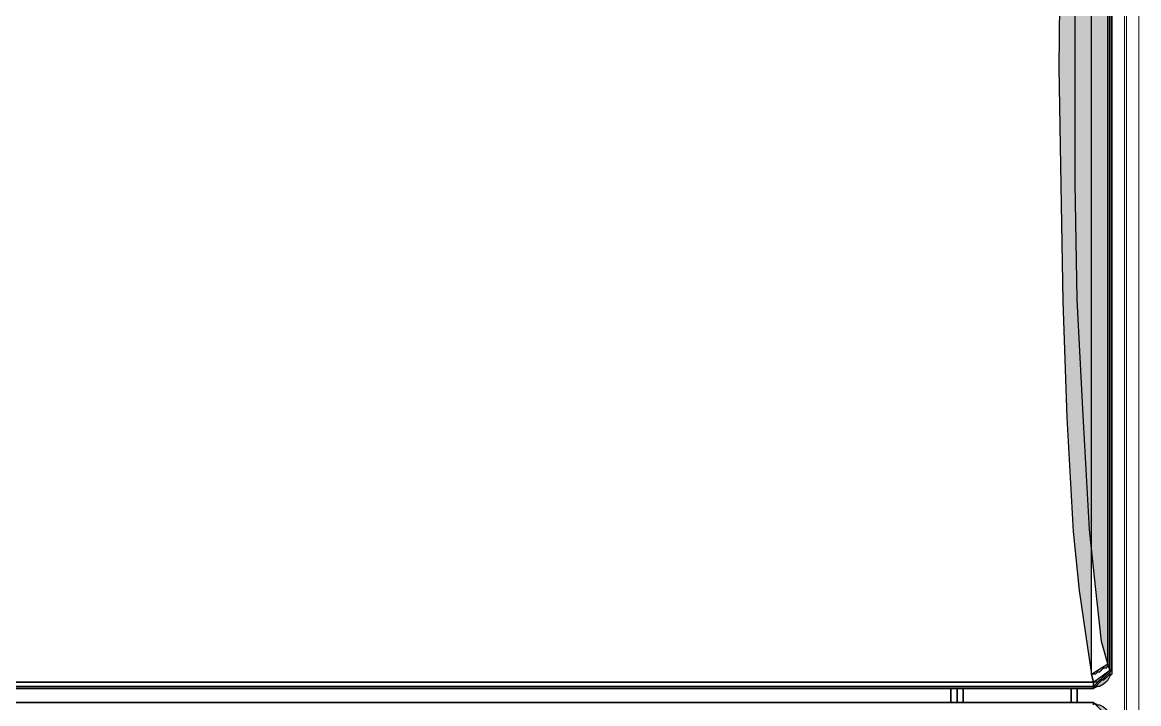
# Model space of a CAD drawing. Header units: centimetres. Extents: x -13.9 to -5.4, y -6.1 to 6.1.
# Drawn here: x -9.618 to -7.684, y -1.206 to -0.026 of the extents above; entities that cross this region are included whole.
import ezdxf

# ---------------------------------------------------------------- set-up
doc = ezdxf.new("R2010")
doc.units = ezdxf.units.CM
doc.header["$MEASUREMENT"] = 0
doc.layers.add('Camada 1', color=7, linetype='Continuous')

msp = doc.modelspace()

# ---------------------------------------------------------------- hatches: boundary and pattern name
at = {"layer": 'Camada 1', "true_color": 0x5b5b5b}
h = msp.add_hatch(color=251, dxfattribs=at)
edge = h.paths.add_edge_path()
edge.add_spline(control_points=[(-7.76569, -1.15498), (-7.76569, -1.15498), (-7.77274, -1.10911), (-7.77274, -1.10911), (-7.77274, -1.10911), (-7.78685, -1.01034), (-7.78685, -1.01034), (-7.78685, -1.01034), (-7.79744, -0.90803), (-7.79744, -0.90803), (-7.79744, -0.90803), (-7.80802, -0.71048), (-7.80802, -0.71048), (-7.80802, -0.71048), (-7.81507, -0.50939), (-7.81507, -0.50939), (-7.81507, -0.50939), (-7.8186, -0.30831), (-7.8186, -0.30831), (-7.8186, -0.30831), (-7.82213, -0.1037), (-7.82213, -0.1037), (-7.82213, -0.1037), (-7.8186, 0.22086), (-7.8186, 0.22086), (-7.8186, 0.22086), (-7.81507, 0.54541), (-7.81507, 0.54541), (-7.81507, 0.54541), (-7.80802, 0.71827), (-7.80802, 0.71827), (-7.80802, 0.71827), (-7.79744, 0.89114), (-7.79744, 0.89114), (-7.79744, 0.89114), (-7.78685, 0.9758), (-7.78685, 0.9758), (-7.78685, 0.9758), (-7.77627, 1.06047), (-7.77627, 1.06047), (-7.77627, 1.06047), (-7.77274, 1.09927), (-7.77274, 1.09927), (-7.77274, 1.09927), (-7.76569, 1.13102), (-7.76569, 1.13102), (-7.76569, 1.13102), (-7.76569, -1.15498), (-7.76569, -1.15498)], knot_values=[0, 0, 0, 0, 0.0625, 0.0625, 0.0625, 0.125, 0.125, 0.125, 0.1875, 0.1875, 0.1875, 0.25, 0.25, 0.25, 0.3125, 0.3125, 0.3125, 0.375, 0.375, 0.375, 0.4375, 0.4375, 0.4375, 0.5, 0.5, 0.5, 0.5625, 0.5625, 0.5625, 0.625, 0.625, 0.625, 0.6875, 0.6875, 0.6875, 0.75, 0.75, 0.75, 0.8125, 0.8125, 0.8125, 0.875, 0.875, 0.875, 0.9375, 0.9375, 0.9375, 1, 1, 1, 1], degree=3, periodic=1)
h = msp.add_hatch(color=251, dxfattribs=at)
edge = h.paths.add_edge_path()
edge.add_spline(control_points=[(-7.73394, 1.12397), (-7.73394, 1.12397), (-7.73394, -1.14792), (-7.73394, -1.14792), (-7.73394, -1.14792), (-7.73394, 1.12397), (-7.73394, 1.12397)], knot_values=[0, 0, 0, 0, 0.5, 0.5, 0.5, 1, 1, 1, 1], degree=3, periodic=1)
h = msp.add_hatch(color=251, dxfattribs=at)
edge = h.paths.add_edge_path()
edge.add_spline(control_points=[(-7.73041, -1.14792), (-7.73041, -1.14792), (-7.73041, 1.12397), (-7.73041, 1.12397), (-7.73041, 1.12397), (-7.73041, -1.14792), (-7.73041, -1.14792)], knot_values=[0, 0, 0, 0, 0.5, 0.5, 0.5, 1, 1, 1, 1], degree=3, periodic=1)
h = msp.add_hatch(color=251, dxfattribs=at)
edge = h.paths.add_edge_path()
edge.add_spline(control_points=[(-7.73746, 1.11339), (-7.73746, 1.11339), (-7.74452, 1.08516), (-7.74452, 1.08516), (-7.74452, 1.08516), (-7.75157, 1.05341), (-7.75157, 1.05341), (-7.75157, 1.05341), (-7.76216, 0.96875), (-7.76216, 0.96875), (-7.76216, 0.96875), (-7.76921, 0.88761), (-7.76921, 0.88761), (-7.76921, 0.88761), (-7.7798, 0.71475), (-7.7798, 0.71475), (-7.7798, 0.71475), (-7.78685, 0.54188), (-7.78685, 0.54188), (-7.78685, 0.54188), (-7.79391, 0.21733), (-7.79391, 0.21733), (-7.79391, 0.21733), (-7.79391, -0.1037), (-7.79391, -0.1037), (-7.79391, -0.1037), (-7.79391, -0.30478), (-7.79391, -0.30478), (-7.79391, -0.30478), (-7.79038, -0.50587), (-7.79038, -0.50587), (-7.79038, -0.50587), (-7.7798, -0.70695), (-7.7798, -0.70695), (-7.7798, -0.70695), (-7.76921, -0.9045), (-7.76921, -0.9045), (-7.76921, -0.9045), (-7.75863, -1.00328), (-7.75863, -1.00328), (-7.75863, -1.00328), (-7.74805, -1.09853), (-7.74805, -1.09853), (-7.74805, -1.09853), (-7.73746, -1.13734), (-7.73746, -1.13734), (-7.73746, -1.13734), (-7.73746, 1.11339), (-7.73746, 1.11339)], knot_values=[0, 0, 0, 0, 0.0625, 0.0625, 0.0625, 0.125, 0.125, 0.125, 0.1875, 0.1875, 0.1875, 0.25, 0.25, 0.25, 0.3125, 0.3125, 0.3125, 0.375, 0.375, 0.375, 0.4375, 0.4375, 0.4375, 0.5, 0.5, 0.5, 0.5625, 0.5625, 0.5625, 0.625, 0.625, 0.625, 0.6875, 0.6875, 0.6875, 0.75, 0.75, 0.75, 0.8125, 0.8125, 0.8125, 0.875, 0.875, 0.875, 0.9375, 0.9375, 0.9375, 1, 1, 1, 1], degree=3, periodic=1)
h = msp.add_hatch(color=251, dxfattribs=at)
edge = h.paths.add_edge_path()
edge.add_spline(control_points=[(-7.73746, -1.13734), (-7.73746, -1.13734), (-7.73746, 1.11339), (-7.73746, 1.11339), (-7.73746, 1.11339), (-7.73746, -1.13734), (-7.73746, -1.13734)], knot_values=[0, 0, 0, 0, 0.5, 0.5, 0.5, 1, 1, 1, 1], degree=3, periodic=1)
h = msp.add_hatch(color=251, dxfattribs=at)
edge = h.paths.add_edge_path()
edge.add_spline(control_points=[(-7.76569, -1.15498), (-7.76569, -1.15498), (-7.75863, -1.15498), (-7.75863, -1.15498), (-7.75863, -1.15498), (-7.7551, -1.15145), (-7.7551, -1.15145), (-7.7551, -1.15145), (-7.75157, -1.15145), (-7.75157, -1.15145), (-7.75157, -1.15145), (-7.74805, -1.14792), (-7.74805, -1.14792), (-7.74805, -1.14792), (-7.74452, -1.14439), (-7.74452, -1.14439), (-7.74452, -1.14439), (-7.74099, -1.14439), (-7.74099, -1.14439), (-7.74099, -1.14439), (-7.73746, -1.14086), (-7.73746, -1.14086), (-7.73746, -1.14086), (-7.73746, -1.13734), (-7.73746, -1.13734), (-7.73746, -1.13734), (-7.76569, -1.15498), (-7.76569, -1.15498)], knot_values=[0, 0, 0, 0, 0.1111111, 0.1111111, 0.1111111, 0.2222222, 0.2222222, 0.2222222, 0.3333333, 0.3333333, 0.3333333, 0.4444444, 0.4444444, 0.4444444, 0.5555556, 0.5555556, 0.5555556, 0.6666667, 0.6666667, 0.6666667, 0.7777778, 0.7777778, 0.7777778, 0.8888889, 0.8888889, 0.8888889, 1, 1, 1, 1], degree=3, periodic=1)
h = msp.add_hatch(color=251, dxfattribs=at)
edge = h.paths.add_edge_path()
edge.add_spline(control_points=[(-7.73746, -1.13734), (-7.73746, -1.13734), (-7.73394, -1.14792), (-7.73394, -1.14792), (-7.73394, -1.14792), (-7.73746, -1.13734), (-7.73746, -1.13734)], knot_values=[0, 0, 0, 0, 0.5, 0.5, 0.5, 1, 1, 1, 1], degree=3, periodic=1)
h = msp.add_hatch(color=251, dxfattribs=at)
edge = h.paths.add_edge_path()
edge.add_spline(control_points=[(-7.76216, -1.16909), (-7.76216, -1.16909), (-7.76569, -1.15498), (-7.76569, -1.15498), (-7.76569, -1.15498), (-7.76216, -1.16909), (-7.76216, -1.16909)], knot_values=[0, 0, 0, 0, 0.5, 0.5, 0.5, 1, 1, 1, 1], degree=3, periodic=1)
h = msp.add_hatch(color=251, dxfattribs=at)
edge = h.paths.add_edge_path()
edge.add_spline(control_points=[(-7.76216, -1.16909), (-7.76216, -1.16909), (-7.7551, -1.16909), (-7.7551, -1.16909), (-7.7551, -1.16909), (-7.75157, -1.16556), (-7.75157, -1.16556), (-7.75157, -1.16556), (-7.74452, -1.16556), (-7.74452, -1.16556), (-7.74452, -1.16556), (-7.74099, -1.16203), (-7.74099, -1.16203), (-7.74099, -1.16203), (-7.73746, -1.1585), (-7.73746, -1.1585), (-7.73746, -1.1585), (-7.73394, -1.15498), (-7.73394, -1.15498), (-7.73394, -1.15498), (-7.73394, -1.15145), (-7.73394, -1.15145), (-7.73394, -1.15145), (-7.73394, -1.14792), (-7.73394, -1.14792), (-7.73394, -1.14792), (-7.76216, -1.16909), (-7.76216, -1.16909)], knot_values=[0, 0, 0, 0, 0.1111111, 0.1111111, 0.1111111, 0.2222222, 0.2222222, 0.2222222, 0.3333333, 0.3333333, 0.3333333, 0.4444444, 0.4444444, 0.4444444, 0.5555556, 0.5555556, 0.5555556, 0.6666667, 0.6666667, 0.6666667, 0.7777778, 0.7777778, 0.7777778, 0.8888889, 0.8888889, 0.8888889, 1, 1, 1, 1], degree=3, periodic=1)
h = msp.add_hatch(color=251, dxfattribs=at)
edge = h.paths.add_edge_path()
edge.add_spline(control_points=[(-7.76216, -1.17614), (-7.76216, -1.17614), (-7.7551, -1.17614), (-7.7551, -1.17614), (-7.7551, -1.17614), (-7.75157, -1.17614), (-7.75157, -1.17614), (-7.75157, -1.17614), (-7.74452, -1.17261), (-7.74452, -1.17261), (-7.74452, -1.17261), (-7.74099, -1.16909), (-7.74099, -1.16909), (-7.74099, -1.16909), (-7.73746, -1.16556), (-7.73746, -1.16556), (-7.73746, -1.16556), (-7.73394, -1.1585), (-7.73394, -1.1585), (-7.73394, -1.1585), (-7.73394, -1.15145), (-7.73394, -1.15145), (-7.73394, -1.15145), (-7.73394, -1.14792), (-7.73394, -1.14792), (-7.73394, -1.14792), (-7.76216, -1.17614), (-7.76216, -1.17614)], knot_values=[0, 0, 0, 0, 0.1111111, 0.1111111, 0.1111111, 0.2222222, 0.2222222, 0.2222222, 0.3333333, 0.3333333, 0.3333333, 0.4444444, 0.4444444, 0.4444444, 0.5555556, 0.5555556, 0.5555556, 0.6666667, 0.6666667, 0.6666667, 0.7777778, 0.7777778, 0.7777778, 0.8888889, 0.8888889, 0.8888889, 1, 1, 1, 1], degree=3, periodic=1)
h = msp.add_hatch(color=251, dxfattribs=at)
edge = h.paths.add_edge_path()
edge.add_spline(control_points=[(-7.76216, -1.17614), (-7.76216, -1.17614), (-7.7551, -1.17614), (-7.7551, -1.17614), (-7.7551, -1.17614), (-7.75157, -1.17614), (-7.75157, -1.17614), (-7.75157, -1.17614), (-7.74452, -1.17261), (-7.74452, -1.17261), (-7.74452, -1.17261), (-7.74099, -1.16909), (-7.74099, -1.16909), (-7.74099, -1.16909), (-7.73746, -1.16556), (-7.73746, -1.16556), (-7.73746, -1.16556), (-7.73394, -1.1585), (-7.73394, -1.1585), (-7.73394, -1.1585), (-7.73394, -1.15145), (-7.73394, -1.15145), (-7.73394, -1.15145), (-7.73394, -1.14792), (-7.73394, -1.14792), (-7.73394, -1.14792), (-7.76216, -1.17614), (-7.76216, -1.17614)], knot_values=[0, 0, 0, 0, 0.1111111, 0.1111111, 0.1111111, 0.2222222, 0.2222222, 0.2222222, 0.3333333, 0.3333333, 0.3333333, 0.4444444, 0.4444444, 0.4444444, 0.5555556, 0.5555556, 0.5555556, 0.6666667, 0.6666667, 0.6666667, 0.7777778, 0.7777778, 0.7777778, 0.8888889, 0.8888889, 0.8888889, 1, 1, 1, 1], degree=3, periodic=1)
h = msp.add_hatch(color=251, dxfattribs=at)
edge = h.paths.add_edge_path()
edge.add_spline(control_points=[(-7.76216, -1.17967), (-7.76216, -1.17967), (-7.7551, -1.17614), (-7.7551, -1.17614), (-7.7551, -1.17614), (-7.75157, -1.17614), (-7.75157, -1.17614), (-7.75157, -1.17614), (-7.74452, -1.17261), (-7.74452, -1.17261), (-7.74452, -1.17261), (-7.74099, -1.16909), (-7.74099, -1.16909), (-7.74099, -1.16909), (-7.73746, -1.16556), (-7.73746, -1.16556), (-7.73746, -1.16556), (-7.73394, -1.1585), (-7.73394, -1.1585), (-7.73394, -1.1585), (-7.73041, -1.15498), (-7.73041, -1.15498), (-7.73041, -1.15498), (-7.73041, -1.14792), (-7.73041, -1.14792), (-7.73041, -1.14792), (-7.76216, -1.17967), (-7.76216, -1.17967)], knot_values=[0, 0, 0, 0, 0.1111111, 0.1111111, 0.1111111, 0.2222222, 0.2222222, 0.2222222, 0.3333333, 0.3333333, 0.3333333, 0.4444444, 0.4444444, 0.4444444, 0.5555556, 0.5555556, 0.5555556, 0.6666667, 0.6666667, 0.6666667, 0.7777778, 0.7777778, 0.7777778, 0.8888889, 0.8888889, 0.8888889, 1, 1, 1, 1], degree=3, periodic=1)
h = msp.add_hatch(color=251, dxfattribs=at)
edge = h.paths.add_edge_path()
edge.add_spline(control_points=[(-7.73394, -1.14792), (-7.73394, -1.14792), (-7.73394, -1.14792), (-7.73394, -1.14792)], knot_values=[0, 0, 0, 0, 1, 1, 1, 1], degree=3, periodic=1)
h = msp.add_hatch(color=251, dxfattribs=at)
edge = h.paths.add_edge_path()
edge.add_spline(control_points=[(-7.73394, -1.14792), (-7.73394, -1.14792), (-7.73041, -1.14792), (-7.73041, -1.14792), (-7.73041, -1.14792), (-7.73394, -1.14792), (-7.73394, -1.14792)], knot_values=[0, 0, 0, 0, 0.5, 0.5, 0.5, 1, 1, 1, 1], degree=3, periodic=1)
h = msp.add_hatch(color=251, dxfattribs=at)
edge = h.paths.add_edge_path()
edge.add_spline(control_points=[(-11.47338, -1.16909), (-11.47338, -1.16909), (-7.76216, -1.16909), (-7.76216, -1.16909), (-7.76216, -1.16909), (-11.47338, -1.16909), (-11.47338, -1.16909)], knot_values=[0, 0, 0, 0, 0.5, 0.5, 0.5, 1, 1, 1, 1], degree=3, periodic=1)
h = msp.add_hatch(color=251, dxfattribs=at)
edge = h.paths.add_edge_path()
edge.add_spline(control_points=[(-7.76216, -1.17614), (-7.76216, -1.17614), (-11.47338, -1.17614), (-11.47338, -1.17614), (-11.47338, -1.17614), (-7.76216, -1.17614), (-7.76216, -1.17614)], knot_values=[0, 0, 0, 0, 0.5, 0.5, 0.5, 1, 1, 1, 1], degree=3, periodic=1)
h = msp.add_hatch(color=251, dxfattribs=at)
edge = h.paths.add_edge_path()
edge.add_spline(control_points=[(-11.47338, -1.17967), (-11.47338, -1.17967), (-7.76216, -1.17967), (-7.76216, -1.17967), (-7.76216, -1.17967), (-11.47338, -1.17967), (-11.47338, -1.17967)], knot_values=[0, 0, 0, 0, 0.5, 0.5, 0.5, 1, 1, 1, 1], degree=3, periodic=1)
h = msp.add_hatch(color=251, dxfattribs=at)
edge = h.paths.add_edge_path()
edge.add_spline(control_points=[(-8.0091, -1.20437), (-8.0091, -1.20437), (-8.0091, -1.17967), (-8.0091, -1.17967), (-8.0091, -1.17967), (-8.0091, -1.20437), (-8.0091, -1.20437)], knot_values=[0, 0, 0, 0, 0.5, 0.5, 0.5, 1, 1, 1, 1], degree=3, periodic=1)
h = msp.add_hatch(color=251, dxfattribs=at)
edge = h.paths.add_edge_path()
edge.add_spline(control_points=[(-7.99852, -1.17967), (-7.99852, -1.17967), (-7.99852, -1.20437), (-7.99852, -1.20437), (-7.99852, -1.20437), (-7.99852, -1.17967), (-7.99852, -1.17967)], knot_values=[0, 0, 0, 0, 0.5, 0.5, 0.5, 1, 1, 1, 1], degree=3, periodic=1)
h = msp.add_hatch(color=251, dxfattribs=at)
edge = h.paths.add_edge_path()
edge.add_spline(control_points=[(-7.99852, -1.20437), (-7.99852, -1.20437), (-7.99852, -1.17967), (-7.99852, -1.17967), (-7.99852, -1.17967), (-7.99852, -1.20437), (-7.99852, -1.20437)], knot_values=[0, 0, 0, 0, 0.5, 0.5, 0.5, 1, 1, 1, 1], degree=3, periodic=1)
h = msp.add_hatch(color=251, dxfattribs=at)
edge = h.paths.add_edge_path()
edge.add_spline(control_points=[(-7.98794, -1.17967), (-7.98794, -1.17967), (-7.98794, -1.20437), (-7.98794, -1.20437), (-7.98794, -1.20437), (-7.98794, -1.17967), (-7.98794, -1.17967)], knot_values=[0, 0, 0, 0, 0.5, 0.5, 0.5, 1, 1, 1, 1], degree=3, periodic=1)
h = msp.add_hatch(color=251, dxfattribs=at)
edge = h.paths.add_edge_path()
edge.add_spline(control_points=[(-7.80096, -1.20437), (-7.80096, -1.20437), (-7.80096, -1.17967), (-7.80096, -1.17967), (-7.80096, -1.17967), (-7.80096, -1.20437), (-7.80096, -1.20437)], knot_values=[0, 0, 0, 0, 0.5, 0.5, 0.5, 1, 1, 1, 1], degree=3, periodic=1)
h = msp.add_hatch(color=251, dxfattribs=at)
edge = h.paths.add_edge_path()
edge.add_spline(control_points=[(-7.80096, -1.20437), (-7.80096, -1.20437), (-7.80096, -1.17967), (-7.80096, -1.17967), (-7.80096, -1.17967), (-7.80096, -1.20437), (-7.80096, -1.20437)], knot_values=[0, 0, 0, 0, 0.5, 0.5, 0.5, 1, 1, 1, 1], degree=3, periodic=1)
h = msp.add_hatch(color=251, dxfattribs=at)
edge = h.paths.add_edge_path()
edge.add_spline(control_points=[(-7.79038, -1.17967), (-7.79038, -1.17967), (-7.79038, -1.20437), (-7.79038, -1.20437), (-7.79038, -1.20437), (-7.79038, -1.17967), (-7.79038, -1.17967)], knot_values=[0, 0, 0, 0, 0.5, 0.5, 0.5, 1, 1, 1, 1], degree=3, periodic=1)
h = msp.add_hatch(color=251, dxfattribs=at)
edge = h.paths.add_edge_path()
edge.add_spline(control_points=[(-7.76216, -1.17614), (-7.76216, -1.17614), (-7.76216, -1.17614), (-7.76216, -1.17614), (-7.76216, -1.17614), (-7.76216, -1.17261), (-7.76216, -1.17261), (-7.76216, -1.17261), (-7.76216, -1.16909), (-7.76216, -1.16909), (-7.76216, -1.16909), (-7.76216, -1.17614), (-7.76216, -1.17614)], knot_values=[0, 0, 0, 0, 0.25, 0.25, 0.25, 0.5, 0.5, 0.5, 0.75, 0.75, 0.75, 1, 1, 1, 1], degree=3, periodic=1)
h = msp.add_hatch(color=251, dxfattribs=at)
edge = h.paths.add_edge_path()
edge.add_spline(control_points=[(-7.76216, -1.17614), (-7.76216, -1.17614), (-7.76216, -1.17614), (-7.76216, -1.17614)], knot_values=[0, 0, 0, 0, 1, 1, 1, 1], degree=3, periodic=1)
h = msp.add_hatch(color=251, dxfattribs=at)
edge = h.paths.add_edge_path()
edge.add_spline(control_points=[(-7.76216, -1.17967), (-7.76216, -1.17967), (-7.76216, -1.17614), (-7.76216, -1.17614), (-7.76216, -1.17614), (-7.76216, -1.17967), (-7.76216, -1.17967)], knot_values=[0, 0, 0, 0, 0.5, 0.5, 0.5, 1, 1, 1, 1], degree=3, periodic=1)
h = msp.add_hatch(color=251, dxfattribs=at)
edge = h.paths.add_edge_path()
edge.add_spline(control_points=[(-7.76216, -1.20437), (-7.76216, -1.20437), (-11.47338, -1.20437), (-11.47338, -1.20437), (-11.47338, -1.20437), (-7.76216, -1.20437), (-7.76216, -1.20437)], knot_values=[0, 0, 0, 0, 0.5, 0.5, 0.5, 1, 1, 1, 1], degree=3, periodic=1)
h = msp.add_hatch(color=251, dxfattribs=at)
edge = h.paths.add_edge_path()
edge.add_spline(control_points=[(-7.76216, -1.20789), (-7.76216, -1.20789), (-7.76216, -1.20437), (-7.76216, -1.20437), (-7.76216, -1.20437), (-7.76216, -1.20789), (-7.76216, -1.20789)], knot_values=[0, 0, 0, 0, 0.5, 0.5, 0.5, 1, 1, 1, 1], degree=3, periodic=1)
h = msp.add_hatch(color=251, dxfattribs=at)
edge = h.paths.add_edge_path()
edge.add_spline(control_points=[(-7.73041, -1.23612), (-7.73041, -1.23612), (-7.73041, -1.22906), (-7.73041, -1.22906), (-7.73041, -1.22906), (-7.73394, -1.22553), (-7.73394, -1.22553), (-7.73394, -1.22553), (-7.73746, -1.21848), (-7.73746, -1.21848), (-7.73746, -1.21848), (-7.74099, -1.21495), (-7.74099, -1.21495), (-7.74099, -1.21495), (-7.74452, -1.21142), (-7.74452, -1.21142), (-7.74452, -1.21142), (-7.75157, -1.20789), (-7.75157, -1.20789), (-7.75157, -1.20789), (-7.7551, -1.20789), (-7.7551, -1.20789), (-7.7551, -1.20789), (-7.76216, -1.20437), (-7.76216, -1.20437), (-7.76216, -1.20437), (-7.73041, -1.23612), (-7.73041, -1.23612)], knot_values=[0, 0, 0, 0, 0.1111111, 0.1111111, 0.1111111, 0.2222222, 0.2222222, 0.2222222, 0.3333333, 0.3333333, 0.3333333, 0.4444444, 0.4444444, 0.4444444, 0.5555556, 0.5555556, 0.5555556, 0.6666667, 0.6666667, 0.6666667, 0.7777778, 0.7777778, 0.7777778, 0.8888889, 0.8888889, 0.8888889, 1, 1, 1, 1], degree=3, periodic=1)

# ---------------------------------------------------------------- linework, layer by layer
at = {"layer": 'Camada 1', "color": 251, "lineweight": 9}
for points in [[(-7.68381, 3.57187), (-7.68381, 3.57187), (-7.68381, -3.57815), (-7.68381, -3.57815)], [(-7.70852, 3.54011), (-7.70852, 3.54011), (-7.70852, -3.54286), (-7.70852, -3.54286)], [(-7.70499, -3.54639), (-7.70499, -3.54639), (-7.70499, 3.54364), (-7.70499, 3.54364)], [(-7.73394, 1.12397), (-7.73394, 1.12397), (-7.73394, -1.14792), (-7.73394, -1.14792)], [(-7.73041, -1.14792), (-7.73041, -1.14792), (-7.73041, 1.12397), (-7.73041, 1.12397)], [(-7.73746, -1.13734), (-7.73746, -1.13734), (-7.73746, 1.11339), (-7.73746, 1.11339)], [(-7.73746, -1.13734), (-7.73746, -1.13734), (-7.73394, -1.14792), (-7.73394, -1.14792)], [(-7.76216, -1.16909), (-7.76216, -1.16909), (-7.76569, -1.15498), (-7.76569, -1.15498)], [(-7.73394, -1.14792), (-7.73394, -1.14792), (-7.73394, -1.14792), (-7.73394, -1.14792)], [(-7.73394, -1.14792), (-7.73394, -1.14792), (-7.73041, -1.14792), (-7.73041, -1.14792)], [(-11.47338, -1.16909), (-11.47338, -1.16909), (-7.76216, -1.16909), (-7.76216, -1.16909)], [(-7.76216, -1.17614), (-7.76216, -1.17614), (-11.47338, -1.17614), (-11.47338, -1.17614)], [(-11.47338, -1.17967), (-11.47338, -1.17967), (-7.76216, -1.17967), (-7.76216, -1.17967)], [(-8.0091, -1.20437), (-8.0091, -1.20437), (-8.0091, -1.17967), (-8.0091, -1.17967)], [(-7.99852, -1.17967), (-7.99852, -1.17967), (-7.99852, -1.20437), (-7.99852, -1.20437)], [(-7.99852, -1.20437), (-7.99852, -1.20437), (-7.99852, -1.17967), (-7.99852, -1.17967)], [(-7.98794, -1.17967), (-7.98794, -1.17967), (-7.98794, -1.20437), (-7.98794, -1.20437)], [(-7.80096, -1.20437), (-7.80096, -1.20437), (-7.80096, -1.17967), (-7.80096, -1.17967)], [(-7.80096, -1.20437), (-7.80096, -1.20437), (-7.80096, -1.17967), (-7.80096, -1.17967)], [(-7.79038, -1.17967), (-7.79038, -1.17967), (-7.79038, -1.20437), (-7.79038, -1.20437)], [(-7.76216, -1.17614), (-7.76216, -1.17614), (-7.76216, -1.17614), (-7.76216, -1.17614)], [(-7.76216, -1.17967), (-7.76216, -1.17967), (-7.76216, -1.17614), (-7.76216, -1.17614)], [(-7.76216, -1.20437), (-7.76216, -1.20437), (-11.47338, -1.20437), (-11.47338, -1.20437)], [(-7.76216, -1.20789), (-7.76216, -1.20789), (-7.76216, -1.20437), (-7.76216, -1.20437)]]:
    msp.add_open_spline(points, degree=3, dxfattribs=at)
at = {"layer": 'Camada 1', "color": 251}
for points, knots in [([(-7.76569, -1.15498), (-7.76569, -1.15498), (-7.77274, -1.10911), (-7.77274, -1.10911), (-7.77274, -1.10911), (-7.78685, -1.01034), (-7.78685, -1.01034), (-7.78685, -1.01034), (-7.79744, -0.90803), (-7.79744, -0.90803), (-7.79744, -0.90803), (-7.80802, -0.71048), (-7.80802, -0.71048), (-7.80802, -0.71048), (-7.81507, -0.50939), (-7.81507, -0.50939), (-7.81507, -0.50939), (-7.8186, -0.30831), (-7.8186, -0.30831), (-7.8186, -0.30831), (-7.82213, -0.1037), (-7.82213, -0.1037), (-7.82213, -0.1037), (-7.8186, 0.22086), (-7.8186, 0.22086), (-7.8186, 0.22086), (-7.81507, 0.54541), (-7.81507, 0.54541), (-7.81507, 0.54541), (-7.80802, 0.71827), (-7.80802, 0.71827), (-7.80802, 0.71827), (-7.79744, 0.89114), (-7.79744, 0.89114), (-7.79744, 0.89114), (-7.78685, 0.9758), (-7.78685, 0.9758), (-7.78685, 0.9758), (-7.77627, 1.06047), (-7.77627, 1.06047), (-7.77627, 1.06047), (-7.77274, 1.09927), (-7.77274, 1.09927), (-7.77274, 1.09927), (-7.76569, 1.13102), (-7.76569, 1.13102), (-7.76569, 1.13102), (-7.76569, -1.15498), (-7.76569, -1.15498)], [0, 0, 0, 0, 0.0625, 0.0625, 0.0625, 0.125, 0.125, 0.125, 0.1875, 0.1875, 0.1875, 0.25, 0.25, 0.25, 0.3125, 0.3125, 0.3125, 0.375, 0.375, 0.375, 0.4375, 0.4375, 0.4375, 0.5, 0.5, 0.5, 0.5625, 0.5625, 0.5625, 0.625, 0.625, 0.625, 0.6875, 0.6875, 0.6875, 0.75, 0.75, 0.75, 0.8125, 0.8125, 0.8125, 0.875, 0.875, 0.875, 0.9375, 0.9375, 0.9375, 1, 1, 1, 1]), ([(-7.73394, 1.12397), (-7.73394, 1.12397), (-7.73394, -1.14792), (-7.73394, -1.14792), (-7.73394, -1.14792), (-7.73394, 1.12397), (-7.73394, 1.12397)], [0, 0, 0, 0, 0.5, 0.5, 0.5, 1, 1, 1, 1]), ([(-7.73041, -1.14792), (-7.73041, -1.14792), (-7.73041, 1.12397), (-7.73041, 1.12397), (-7.73041, 1.12397), (-7.73041, -1.14792), (-7.73041, -1.14792)], [0, 0, 0, 0, 0.5, 0.5, 0.5, 1, 1, 1, 1]), ([(-7.73746, 1.11339), (-7.73746, 1.11339), (-7.74452, 1.08516), (-7.74452, 1.08516), (-7.74452, 1.08516), (-7.75157, 1.05341), (-7.75157, 1.05341), (-7.75157, 1.05341), (-7.76216, 0.96875), (-7.76216, 0.96875), (-7.76216, 0.96875), (-7.76921, 0.88761), (-7.76921, 0.88761), (-7.76921, 0.88761), (-7.7798, 0.71475), (-7.7798, 0.71475), (-7.7798, 0.71475), (-7.78685, 0.54188), (-7.78685, 0.54188), (-7.78685, 0.54188), (-7.79391, 0.21733), (-7.79391, 0.21733), (-7.79391, 0.21733), (-7.79391, -0.1037), (-7.79391, -0.1037), (-7.79391, -0.1037), (-7.79391, -0.30478), (-7.79391, -0.30478), (-7.79391, -0.30478), (-7.79038, -0.50587), (-7.79038, -0.50587), (-7.79038, -0.50587), (-7.7798, -0.70695), (-7.7798, -0.70695), (-7.7798, -0.70695), (-7.76921, -0.9045), (-7.76921, -0.9045), (-7.76921, -0.9045), (-7.75863, -1.00328), (-7.75863, -1.00328), (-7.75863, -1.00328), (-7.74805, -1.09853), (-7.74805, -1.09853), (-7.74805, -1.09853), (-7.73746, -1.13734), (-7.73746, -1.13734), (-7.73746, -1.13734), (-7.73746, 1.11339), (-7.73746, 1.11339)], [0, 0, 0, 0, 0.0625, 0.0625, 0.0625, 0.125, 0.125, 0.125, 0.1875, 0.1875, 0.1875, 0.25, 0.25, 0.25, 0.3125, 0.3125, 0.3125, 0.375, 0.375, 0.375, 0.4375, 0.4375, 0.4375, 0.5, 0.5, 0.5, 0.5625, 0.5625, 0.5625, 0.625, 0.625, 0.625, 0.6875, 0.6875, 0.6875, 0.75, 0.75, 0.75, 0.8125, 0.8125, 0.8125, 0.875, 0.875, 0.875, 0.9375, 0.9375, 0.9375, 1, 1, 1, 1]), ([(-7.73746, -1.13734), (-7.73746, -1.13734), (-7.73746, 1.11339), (-7.73746, 1.11339), (-7.73746, 1.11339), (-7.73746, -1.13734), (-7.73746, -1.13734)], [0, 0, 0, 0, 0.5, 0.5, 0.5, 1, 1, 1, 1]), ([(-7.76569, -1.15498), (-7.76569, -1.15498), (-7.75863, -1.15498), (-7.75863, -1.15498), (-7.75863, -1.15498), (-7.7551, -1.15145), (-7.7551, -1.15145), (-7.7551, -1.15145), (-7.75157, -1.15145), (-7.75157, -1.15145), (-7.75157, -1.15145), (-7.74805, -1.14792), (-7.74805, -1.14792), (-7.74805, -1.14792), (-7.74452, -1.14439), (-7.74452, -1.14439), (-7.74452, -1.14439), (-7.74099, -1.14439), (-7.74099, -1.14439), (-7.74099, -1.14439), (-7.73746, -1.14086), (-7.73746, -1.14086), (-7.73746, -1.14086), (-7.73746, -1.13734), (-7.73746, -1.13734), (-7.73746, -1.13734), (-7.76569, -1.15498), (-7.76569, -1.15498)], [0, 0, 0, 0, 0.1111111, 0.1111111, 0.1111111, 0.2222222, 0.2222222, 0.2222222, 0.3333333, 0.3333333, 0.3333333, 0.4444444, 0.4444444, 0.4444444, 0.5555556, 0.5555556, 0.5555556, 0.6666667, 0.6666667, 0.6666667, 0.7777778, 0.7777778, 0.7777778, 0.8888889, 0.8888889, 0.8888889, 1, 1, 1, 1]), ([(-7.73746, -1.13734), (-7.73746, -1.13734), (-7.73394, -1.14792), (-7.73394, -1.14792), (-7.73394, -1.14792), (-7.73746, -1.13734), (-7.73746, -1.13734)], [0, 0, 0, 0, 0.5, 0.5, 0.5, 1, 1, 1, 1]), ([(-7.76216, -1.16909), (-7.76216, -1.16909), (-7.76569, -1.15498), (-7.76569, -1.15498), (-7.76569, -1.15498), (-7.76216, -1.16909), (-7.76216, -1.16909)], [0, 0, 0, 0, 0.5, 0.5, 0.5, 1, 1, 1, 1]), ([(-7.76216, -1.16909), (-7.76216, -1.16909), (-7.7551, -1.16909), (-7.7551, -1.16909), (-7.7551, -1.16909), (-7.75157, -1.16556), (-7.75157, -1.16556), (-7.75157, -1.16556), (-7.74452, -1.16556), (-7.74452, -1.16556), (-7.74452, -1.16556), (-7.74099, -1.16203), (-7.74099, -1.16203), (-7.74099, -1.16203), (-7.73746, -1.1585), (-7.73746, -1.1585), (-7.73746, -1.1585), (-7.73394, -1.15498), (-7.73394, -1.15498), (-7.73394, -1.15498), (-7.73394, -1.15145), (-7.73394, -1.15145), (-7.73394, -1.15145), (-7.73394, -1.14792), (-7.73394, -1.14792), (-7.73394, -1.14792), (-7.76216, -1.16909), (-7.76216, -1.16909)], [0, 0, 0, 0, 0.1111111, 0.1111111, 0.1111111, 0.2222222, 0.2222222, 0.2222222, 0.3333333, 0.3333333, 0.3333333, 0.4444444, 0.4444444, 0.4444444, 0.5555556, 0.5555556, 0.5555556, 0.6666667, 0.6666667, 0.6666667, 0.7777778, 0.7777778, 0.7777778, 0.8888889, 0.8888889, 0.8888889, 1, 1, 1, 1]), ([(-7.76216, -1.17614), (-7.76216, -1.17614), (-7.7551, -1.17614), (-7.7551, -1.17614), (-7.7551, -1.17614), (-7.75157, -1.17614), (-7.75157, -1.17614), (-7.75157, -1.17614), (-7.74452, -1.17261), (-7.74452, -1.17261), (-7.74452, -1.17261), (-7.74099, -1.16909), (-7.74099, -1.16909), (-7.74099, -1.16909), (-7.73746, -1.16556), (-7.73746, -1.16556), (-7.73746, -1.16556), (-7.73394, -1.1585), (-7.73394, -1.1585), (-7.73394, -1.1585), (-7.73394, -1.15145), (-7.73394, -1.15145), (-7.73394, -1.15145), (-7.73394, -1.14792), (-7.73394, -1.14792), (-7.73394, -1.14792), (-7.76216, -1.17614), (-7.76216, -1.17614)], [0, 0, 0, 0, 0.1111111, 0.1111111, 0.1111111, 0.2222222, 0.2222222, 0.2222222, 0.3333333, 0.3333333, 0.3333333, 0.4444444, 0.4444444, 0.4444444, 0.5555556, 0.5555556, 0.5555556, 0.6666667, 0.6666667, 0.6666667, 0.7777778, 0.7777778, 0.7777778, 0.8888889, 0.8888889, 0.8888889, 1, 1, 1, 1]), ([(-7.76216, -1.17614), (-7.76216, -1.17614), (-7.7551, -1.17614), (-7.7551, -1.17614), (-7.7551, -1.17614), (-7.75157, -1.17614), (-7.75157, -1.17614), (-7.75157, -1.17614), (-7.74452, -1.17261), (-7.74452, -1.17261), (-7.74452, -1.17261), (-7.74099, -1.16909), (-7.74099, -1.16909), (-7.74099, -1.16909), (-7.73746, -1.16556), (-7.73746, -1.16556), (-7.73746, -1.16556), (-7.73394, -1.1585), (-7.73394, -1.1585), (-7.73394, -1.1585), (-7.73394, -1.15145), (-7.73394, -1.15145), (-7.73394, -1.15145), (-7.73394, -1.14792), (-7.73394, -1.14792), (-7.73394, -1.14792), (-7.76216, -1.17614), (-7.76216, -1.17614)], [0, 0, 0, 0, 0.1111111, 0.1111111, 0.1111111, 0.2222222, 0.2222222, 0.2222222, 0.3333333, 0.3333333, 0.3333333, 0.4444444, 0.4444444, 0.4444444, 0.5555556, 0.5555556, 0.5555556, 0.6666667, 0.6666667, 0.6666667, 0.7777778, 0.7777778, 0.7777778, 0.8888889, 0.8888889, 0.8888889, 1, 1, 1, 1]), ([(-7.76216, -1.17967), (-7.76216, -1.17967), (-7.7551, -1.17614), (-7.7551, -1.17614), (-7.7551, -1.17614), (-7.75157, -1.17614), (-7.75157, -1.17614), (-7.75157, -1.17614), (-7.74452, -1.17261), (-7.74452, -1.17261), (-7.74452, -1.17261), (-7.74099, -1.16909), (-7.74099, -1.16909), (-7.74099, -1.16909), (-7.73746, -1.16556), (-7.73746, -1.16556), (-7.73746, -1.16556), (-7.73394, -1.1585), (-7.73394, -1.1585), (-7.73394, -1.1585), (-7.73041, -1.15498), (-7.73041, -1.15498), (-7.73041, -1.15498), (-7.73041, -1.14792), (-7.73041, -1.14792), (-7.73041, -1.14792), (-7.76216, -1.17967), (-7.76216, -1.17967)], [0, 0, 0, 0, 0.1111111, 0.1111111, 0.1111111, 0.2222222, 0.2222222, 0.2222222, 0.3333333, 0.3333333, 0.3333333, 0.4444444, 0.4444444, 0.4444444, 0.5555556, 0.5555556, 0.5555556, 0.6666667, 0.6666667, 0.6666667, 0.7777778, 0.7777778, 0.7777778, 0.8888889, 0.8888889, 0.8888889, 1, 1, 1, 1]), ([(-7.73394, -1.14792), (-7.73394, -1.14792), (-7.73041, -1.14792), (-7.73041, -1.14792), (-7.73041, -1.14792), (-7.73394, -1.14792), (-7.73394, -1.14792)], [0, 0, 0, 0, 0.5, 0.5, 0.5, 1, 1, 1, 1]), ([(-11.47338, -1.16909), (-11.47338, -1.16909), (-7.76216, -1.16909), (-7.76216, -1.16909), (-7.76216, -1.16909), (-11.47338, -1.16909), (-11.47338, -1.16909)], [0, 0, 0, 0, 0.5, 0.5, 0.5, 1, 1, 1, 1]), ([(-7.76216, -1.17614), (-7.76216, -1.17614), (-11.47338, -1.17614), (-11.47338, -1.17614), (-11.47338, -1.17614), (-7.76216, -1.17614), (-7.76216, -1.17614)], [0, 0, 0, 0, 0.5, 0.5, 0.5, 1, 1, 1, 1]), ([(-11.47338, -1.17967), (-11.47338, -1.17967), (-7.76216, -1.17967), (-7.76216, -1.17967), (-7.76216, -1.17967), (-11.47338, -1.17967), (-11.47338, -1.17967)], [0, 0, 0, 0, 0.5, 0.5, 0.5, 1, 1, 1, 1]), ([(-8.0091, -1.20437), (-8.0091, -1.20437), (-8.0091, -1.17967), (-8.0091, -1.17967), (-8.0091, -1.17967), (-8.0091, -1.20437), (-8.0091, -1.20437)], [0, 0, 0, 0, 0.5, 0.5, 0.5, 1, 1, 1, 1]), ([(-7.99852, -1.17967), (-7.99852, -1.17967), (-7.99852, -1.20437), (-7.99852, -1.20437), (-7.99852, -1.20437), (-7.99852, -1.17967), (-7.99852, -1.17967)], [0, 0, 0, 0, 0.5, 0.5, 0.5, 1, 1, 1, 1]), ([(-7.99852, -1.20437), (-7.99852, -1.20437), (-7.99852, -1.17967), (-7.99852, -1.17967), (-7.99852, -1.17967), (-7.99852, -1.20437), (-7.99852, -1.20437)], [0, 0, 0, 0, 0.5, 0.5, 0.5, 1, 1, 1, 1]), ([(-7.98794, -1.17967), (-7.98794, -1.17967), (-7.98794, -1.20437), (-7.98794, -1.20437), (-7.98794, -1.20437), (-7.98794, -1.17967), (-7.98794, -1.17967)], [0, 0, 0, 0, 0.5, 0.5, 0.5, 1, 1, 1, 1]), ([(-7.80096, -1.20437), (-7.80096, -1.20437), (-7.80096, -1.17967), (-7.80096, -1.17967), (-7.80096, -1.17967), (-7.80096, -1.20437), (-7.80096, -1.20437)], [0, 0, 0, 0, 0.5, 0.5, 0.5, 1, 1, 1, 1]), ([(-7.80096, -1.20437), (-7.80096, -1.20437), (-7.80096, -1.17967), (-7.80096, -1.17967), (-7.80096, -1.17967), (-7.80096, -1.20437), (-7.80096, -1.20437)], [0, 0, 0, 0, 0.5, 0.5, 0.5, 1, 1, 1, 1]), ([(-7.79038, -1.17967), (-7.79038, -1.17967), (-7.79038, -1.20437), (-7.79038, -1.20437), (-7.79038, -1.20437), (-7.79038, -1.17967), (-7.79038, -1.17967)], [0, 0, 0, 0, 0.5, 0.5, 0.5, 1, 1, 1, 1]), ([(-7.76216, -1.17614), (-7.76216, -1.17614), (-7.76216, -1.17614), (-7.76216, -1.17614), (-7.76216, -1.17614), (-7.76216, -1.17261), (-7.76216, -1.17261), (-7.76216, -1.17261), (-7.76216, -1.16909), (-7.76216, -1.16909), (-7.76216, -1.16909), (-7.76216, -1.17614), (-7.76216, -1.17614)], [0, 0, 0, 0, 0.25, 0.25, 0.25, 0.5, 0.5, 0.5, 0.75, 0.75, 0.75, 1, 1, 1, 1]), ([(-7.76216, -1.17967), (-7.76216, -1.17967), (-7.76216, -1.17614), (-7.76216, -1.17614), (-7.76216, -1.17614), (-7.76216, -1.17967), (-7.76216, -1.17967)], [0, 0, 0, 0, 0.5, 0.5, 0.5, 1, 1, 1, 1]), ([(-7.76216, -1.20437), (-7.76216, -1.20437), (-11.47338, -1.20437), (-11.47338, -1.20437), (-11.47338, -1.20437), (-7.76216, -1.20437), (-7.76216, -1.20437)], [0, 0, 0, 0, 0.5, 0.5, 0.5, 1, 1, 1, 1]), ([(-7.76216, -1.20789), (-7.76216, -1.20789), (-7.76216, -1.20437), (-7.76216, -1.20437), (-7.76216, -1.20437), (-7.76216, -1.20789), (-7.76216, -1.20789)], [0, 0, 0, 0, 0.5, 0.5, 0.5, 1, 1, 1, 1]), ([(-7.73041, -1.23612), (-7.73041, -1.23612), (-7.73041, -1.22906), (-7.73041, -1.22906), (-7.73041, -1.22906), (-7.73394, -1.22553), (-7.73394, -1.22553), (-7.73394, -1.22553), (-7.73746, -1.21848), (-7.73746, -1.21848), (-7.73746, -1.21848), (-7.74099, -1.21495), (-7.74099, -1.21495), (-7.74099, -1.21495), (-7.74452, -1.21142), (-7.74452, -1.21142), (-7.74452, -1.21142), (-7.75157, -1.20789), (-7.75157, -1.20789), (-7.75157, -1.20789), (-7.7551, -1.20789), (-7.7551, -1.20789), (-7.7551, -1.20789), (-7.76216, -1.20437), (-7.76216, -1.20437), (-7.76216, -1.20437), (-7.73041, -1.23612), (-7.73041, -1.23612)], [0, 0, 0, 0, 0.1111111, 0.1111111, 0.1111111, 0.2222222, 0.2222222, 0.2222222, 0.3333333, 0.3333333, 0.3333333, 0.4444444, 0.4444444, 0.4444444, 0.5555556, 0.5555556, 0.5555556, 0.6666667, 0.6666667, 0.6666667, 0.7777778, 0.7777778, 0.7777778, 0.8888889, 0.8888889, 0.8888889, 1, 1, 1, 1])]:
    msp.add_open_spline(points, degree=3, knots=knots, dxfattribs=at)
at = {"layer": 'Camada 1', "color": 251, "lineweight": 9}
for points, knots in [([(-7.76569, -1.15498), (-7.76569, -1.15498), (-7.77274, -1.10911), (-7.77274, -1.10911), (-7.77274, -1.10911), (-7.78685, -1.01034), (-7.78685, -1.01034), (-7.78685, -1.01034), (-7.79744, -0.90803), (-7.79744, -0.90803), (-7.79744, -0.90803), (-7.80802, -0.71048), (-7.80802, -0.71048), (-7.80802, -0.71048), (-7.81507, -0.50939), (-7.81507, -0.50939), (-7.81507, -0.50939), (-7.8186, -0.30831), (-7.8186, -0.30831), (-7.8186, -0.30831), (-7.82213, -0.1037), (-7.82213, -0.1037), (-7.82213, -0.1037), (-7.8186, 0.22086), (-7.8186, 0.22086), (-7.8186, 0.22086), (-7.81507, 0.54541), (-7.81507, 0.54541), (-7.81507, 0.54541), (-7.80802, 0.71827), (-7.80802, 0.71827), (-7.80802, 0.71827), (-7.79744, 0.89114), (-7.79744, 0.89114), (-7.79744, 0.89114), (-7.78685, 0.9758), (-7.78685, 0.9758), (-7.78685, 0.9758), (-7.77627, 1.06047), (-7.77627, 1.06047), (-7.77627, 1.06047), (-7.77274, 1.09927), (-7.77274, 1.09927), (-7.77274, 1.09927), (-7.76569, 1.13102), (-7.76569, 1.13102)], [0, 0, 0, 0, 0.0666667, 0.0666667, 0.0666667, 0.1333333, 0.1333333, 0.1333333, 0.2, 0.2, 0.2, 0.2666667, 0.2666667, 0.2666667, 0.3333333, 0.3333333, 0.3333333, 0.4, 0.4, 0.4, 0.4666667, 0.4666667, 0.4666667, 0.5333333, 0.5333333, 0.5333333, 0.6, 0.6, 0.6, 0.6666667, 0.6666667, 0.6666667, 0.7333333, 0.7333333, 0.7333333, 0.8, 0.8, 0.8, 0.8666667, 0.8666667, 0.8666667, 0.9333333, 0.9333333, 0.9333333, 1, 1, 1, 1]), ([(-7.73746, 1.11339), (-7.73746, 1.11339), (-7.74452, 1.08516), (-7.74452, 1.08516), (-7.74452, 1.08516), (-7.75157, 1.05341), (-7.75157, 1.05341), (-7.75157, 1.05341), (-7.76216, 0.96875), (-7.76216, 0.96875), (-7.76216, 0.96875), (-7.76921, 0.88761), (-7.76921, 0.88761), (-7.76921, 0.88761), (-7.7798, 0.71475), (-7.7798, 0.71475), (-7.7798, 0.71475), (-7.78685, 0.54188), (-7.78685, 0.54188), (-7.78685, 0.54188), (-7.79391, 0.21733), (-7.79391, 0.21733), (-7.79391, 0.21733), (-7.79391, -0.1037), (-7.79391, -0.1037), (-7.79391, -0.1037), (-7.79391, -0.30478), (-7.79391, -0.30478), (-7.79391, -0.30478), (-7.79038, -0.50587), (-7.79038, -0.50587), (-7.79038, -0.50587), (-7.7798, -0.70695), (-7.7798, -0.70695), (-7.7798, -0.70695), (-7.76921, -0.9045), (-7.76921, -0.9045), (-7.76921, -0.9045), (-7.75863, -1.00328), (-7.75863, -1.00328), (-7.75863, -1.00328), (-7.74805, -1.09853), (-7.74805, -1.09853), (-7.74805, -1.09853), (-7.73746, -1.13734), (-7.73746, -1.13734)], [0, 0, 0, 0, 0.0666667, 0.0666667, 0.0666667, 0.1333333, 0.1333333, 0.1333333, 0.2, 0.2, 0.2, 0.2666667, 0.2666667, 0.2666667, 0.3333333, 0.3333333, 0.3333333, 0.4, 0.4, 0.4, 0.4666667, 0.4666667, 0.4666667, 0.5333333, 0.5333333, 0.5333333, 0.6, 0.6, 0.6, 0.6666667, 0.6666667, 0.6666667, 0.7333333, 0.7333333, 0.7333333, 0.8, 0.8, 0.8, 0.8666667, 0.8666667, 0.8666667, 0.9333333, 0.9333333, 0.9333333, 1, 1, 1, 1]), ([(-7.76569, -1.15498), (-7.76569, -1.15498), (-7.75863, -1.15498), (-7.75863, -1.15498), (-7.75863, -1.15498), (-7.7551, -1.15145), (-7.7551, -1.15145), (-7.7551, -1.15145), (-7.75157, -1.15145), (-7.75157, -1.15145), (-7.75157, -1.15145), (-7.74805, -1.14792), (-7.74805, -1.14792), (-7.74805, -1.14792), (-7.74452, -1.14439), (-7.74452, -1.14439), (-7.74452, -1.14439), (-7.74099, -1.14439), (-7.74099, -1.14439), (-7.74099, -1.14439), (-7.73746, -1.14086), (-7.73746, -1.14086), (-7.73746, -1.14086), (-7.73746, -1.13734), (-7.73746, -1.13734)], [0, 0, 0, 0, 0.125, 0.125, 0.125, 0.25, 0.25, 0.25, 0.375, 0.375, 0.375, 0.5, 0.5, 0.5, 0.625, 0.625, 0.625, 0.75, 0.75, 0.75, 0.875, 0.875, 0.875, 1, 1, 1, 1]), ([(-7.76216, -1.16909), (-7.76216, -1.16909), (-7.7551, -1.16909), (-7.7551, -1.16909), (-7.7551, -1.16909), (-7.75157, -1.16556), (-7.75157, -1.16556), (-7.75157, -1.16556), (-7.74452, -1.16556), (-7.74452, -1.16556), (-7.74452, -1.16556), (-7.74099, -1.16203), (-7.74099, -1.16203), (-7.74099, -1.16203), (-7.73746, -1.1585), (-7.73746, -1.1585), (-7.73746, -1.1585), (-7.73394, -1.15498), (-7.73394, -1.15498), (-7.73394, -1.15498), (-7.73394, -1.15145), (-7.73394, -1.15145), (-7.73394, -1.15145), (-7.73394, -1.14792), (-7.73394, -1.14792)], [0, 0, 0, 0, 0.125, 0.125, 0.125, 0.25, 0.25, 0.25, 0.375, 0.375, 0.375, 0.5, 0.5, 0.5, 0.625, 0.625, 0.625, 0.75, 0.75, 0.75, 0.875, 0.875, 0.875, 1, 1, 1, 1]), ([(-7.76216, -1.17614), (-7.76216, -1.17614), (-7.7551, -1.17614), (-7.7551, -1.17614), (-7.7551, -1.17614), (-7.75157, -1.17614), (-7.75157, -1.17614), (-7.75157, -1.17614), (-7.74452, -1.17261), (-7.74452, -1.17261), (-7.74452, -1.17261), (-7.74099, -1.16909), (-7.74099, -1.16909), (-7.74099, -1.16909), (-7.73746, -1.16556), (-7.73746, -1.16556), (-7.73746, -1.16556), (-7.73394, -1.1585), (-7.73394, -1.1585), (-7.73394, -1.1585), (-7.73394, -1.15145), (-7.73394, -1.15145), (-7.73394, -1.15145), (-7.73394, -1.14792), (-7.73394, -1.14792)], [0, 0, 0, 0, 0.125, 0.125, 0.125, 0.25, 0.25, 0.25, 0.375, 0.375, 0.375, 0.5, 0.5, 0.5, 0.625, 0.625, 0.625, 0.75, 0.75, 0.75, 0.875, 0.875, 0.875, 1, 1, 1, 1]), ([(-7.76216, -1.17614), (-7.76216, -1.17614), (-7.7551, -1.17614), (-7.7551, -1.17614), (-7.7551, -1.17614), (-7.75157, -1.17614), (-7.75157, -1.17614), (-7.75157, -1.17614), (-7.74452, -1.17261), (-7.74452, -1.17261), (-7.74452, -1.17261), (-7.74099, -1.16909), (-7.74099, -1.16909), (-7.74099, -1.16909), (-7.73746, -1.16556), (-7.73746, -1.16556), (-7.73746, -1.16556), (-7.73394, -1.1585), (-7.73394, -1.1585), (-7.73394, -1.1585), (-7.73394, -1.15145), (-7.73394, -1.15145), (-7.73394, -1.15145), (-7.73394, -1.14792), (-7.73394, -1.14792)], [0, 0, 0, 0, 0.125, 0.125, 0.125, 0.25, 0.25, 0.25, 0.375, 0.375, 0.375, 0.5, 0.5, 0.5, 0.625, 0.625, 0.625, 0.75, 0.75, 0.75, 0.875, 0.875, 0.875, 1, 1, 1, 1]), ([(-7.76216, -1.17967), (-7.76216, -1.17967), (-7.7551, -1.17614), (-7.7551, -1.17614), (-7.7551, -1.17614), (-7.75157, -1.17614), (-7.75157, -1.17614), (-7.75157, -1.17614), (-7.74452, -1.17261), (-7.74452, -1.17261), (-7.74452, -1.17261), (-7.74099, -1.16909), (-7.74099, -1.16909), (-7.74099, -1.16909), (-7.73746, -1.16556), (-7.73746, -1.16556), (-7.73746, -1.16556), (-7.73394, -1.1585), (-7.73394, -1.1585), (-7.73394, -1.1585), (-7.73041, -1.15498), (-7.73041, -1.15498), (-7.73041, -1.15498), (-7.73041, -1.14792), (-7.73041, -1.14792)], [0, 0, 0, 0, 0.125, 0.125, 0.125, 0.25, 0.25, 0.25, 0.375, 0.375, 0.375, 0.5, 0.5, 0.5, 0.625, 0.625, 0.625, 0.75, 0.75, 0.75, 0.875, 0.875, 0.875, 1, 1, 1, 1]), ([(-7.76216, -1.17614), (-7.76216, -1.17614), (-7.76216, -1.17614), (-7.76216, -1.17614), (-7.76216, -1.17614), (-7.76216, -1.17261), (-7.76216, -1.17261), (-7.76216, -1.17261), (-7.76216, -1.16909), (-7.76216, -1.16909)], [0, 0, 0, 0, 0.3333333, 0.3333333, 0.3333333, 0.6666667, 0.6666667, 0.6666667, 1, 1, 1, 1]), ([(-7.73041, -1.23612), (-7.73041, -1.23612), (-7.73041, -1.22906), (-7.73041, -1.22906), (-7.73041, -1.22906), (-7.73394, -1.22553), (-7.73394, -1.22553), (-7.73394, -1.22553), (-7.73746, -1.21848), (-7.73746, -1.21848), (-7.73746, -1.21848), (-7.74099, -1.21495), (-7.74099, -1.21495), (-7.74099, -1.21495), (-7.74452, -1.21142), (-7.74452, -1.21142), (-7.74452, -1.21142), (-7.75157, -1.20789), (-7.75157, -1.20789), (-7.75157, -1.20789), (-7.7551, -1.20789), (-7.7551, -1.20789), (-7.7551, -1.20789), (-7.76216, -1.20437), (-7.76216, -1.20437)], [0, 0, 0, 0, 0.125, 0.125, 0.125, 0.25, 0.25, 0.25, 0.375, 0.375, 0.375, 0.5, 0.5, 0.5, 0.625, 0.625, 0.625, 0.75, 0.75, 0.75, 0.875, 0.875, 0.875, 1, 1, 1, 1])]:
    msp.add_open_spline(points, degree=3, knots=knots, dxfattribs=at)
at = {"layer": 'Camada 1', "color": 251}
for points in [[(-7.73394, -1.14792), (-7.73394, -1.14792), (-7.73394, -1.14792), (-7.73394, -1.14792)], [(-7.76216, -1.17614), (-7.76216, -1.17614), (-7.76216, -1.17614), (-7.76216, -1.17614)]]:
    msp.add_open_spline(points, degree=3, dxfattribs=at)

doc.saveas('drawing.dxf')
